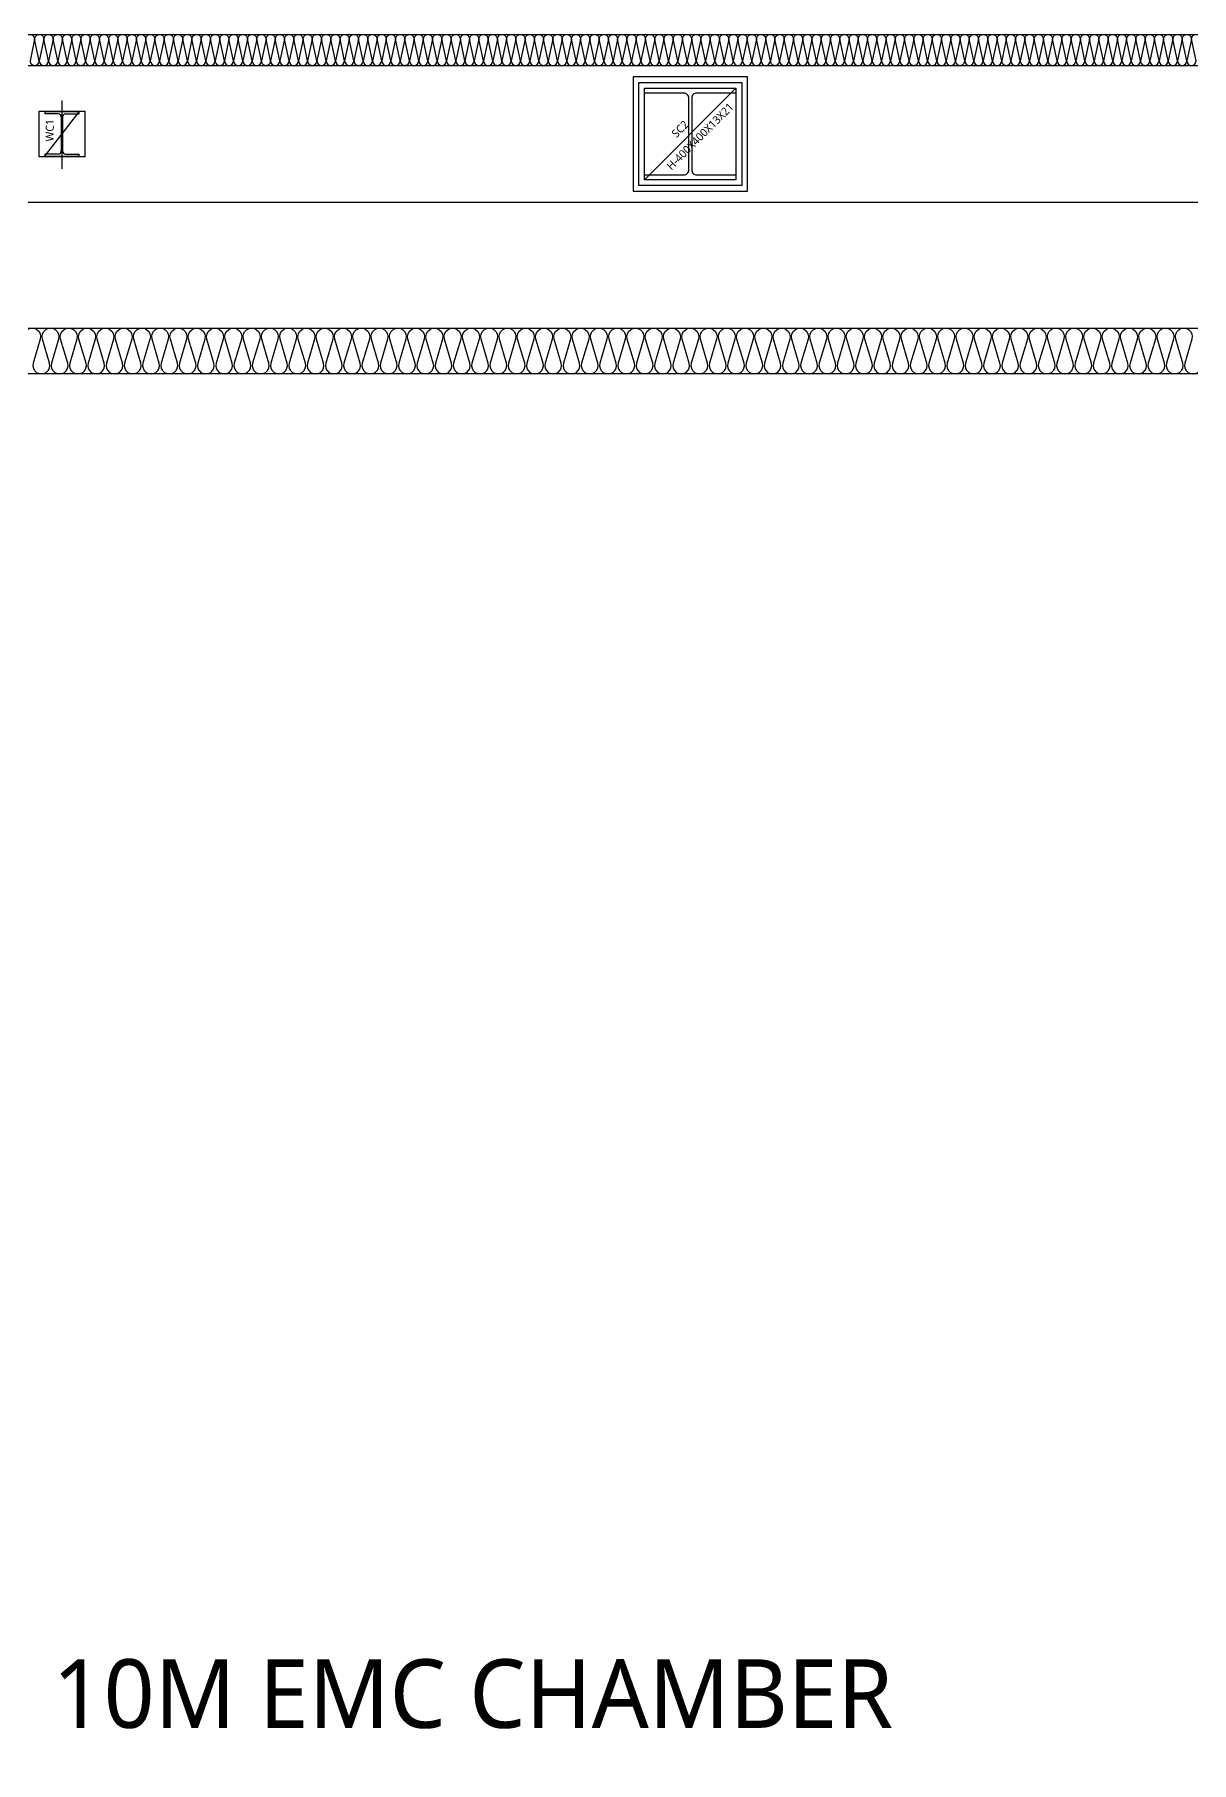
# Model space of a CAD drawing. Header units: millimetres. Extents: x 0 to 420500, y 0 to 297000.
# Drawn here: x 180899 to 185962, y 243629 to 251188 of the extents above; entities that cross this region are included whole.
import ezdxf
from ezdxf.enums import TextEntityAlignment as Align
from ezdxf.xclip import XClip

# ---------------------------------------------------------------- set-up
doc = ezdxf.new("R2010")
doc.units = ezdxf.units.MM
doc.header["$LTSCALE"] = 5000
doc.header["$XCLIPFRAME"] = 0
doc.layers.add('arch', color=8, linetype='Continuous')
doc.layers.add('TRAY', color=3, linetype='Continuous')
doc.layers.add('TXT-1', color=137, linetype='Continuous', plot=False)
doc.styles.add('스타일1', font='malgun.ttf')

# ---------------------------------------------------------------- blocks, each defined once
blk = doc.blocks.new('*U54')
at = {"color": 0}
for points in [[(-32958.1, 0, -0.414214), (-32973.1, 15), (-32958.1, 85, 1), (-32988.1, 85), (-32973.1, 15, -0.414214), (-32988.1, 0, 0.414214)], [(-32928.1, 0, -0.414214), (-32943.1, 15), (-32928.1, 85, 1), (-32958.1, 85), (-32943.1, 15, -0.414214), (-32958.1, 0, 0.414214)], [(-32898.1, 0, -0.414214), (-32913.1, 15), (-32898.1, 85, 1), (-32928.1, 85), (-32913.1, 15, -0.414214), (-32928.1, 0, 0.414214)], [(-32868.1, 0, -0.414214), (-32883.1, 15), (-32868.1, 85, 1), (-32898.1, 85), (-32883.1, 15, -0.414214), (-32898.1, 0, 0.414214)], [(-32838.1, 0, -0.414214), (-32853.1, 15), (-32838.1, 85, 1), (-32868.1, 85), (-32853.1, 15, -0.414214), (-32868.1, 0, 0.414214)], [(-32808.1, 0, -0.414214), (-32823.1, 15), (-32808.1, 85, 1), (-32838.1, 85), (-32823.1, 15, -0.414214), (-32838.1, 0, 0.414214)], [(-32778.1, 0, -0.414214), (-32793.1, 15), (-32778.1, 85, 1), (-32808.1, 85), (-32793.1, 15, -0.414214), (-32808.1, 0, 0.414214)], [(-32748.1, 0, -0.414214), (-32763.1, 15), (-32748.1, 85, 1), (-32778.1, 85), (-32763.1, 15, -0.414214), (-32778.1, 0, 0.414214)], [(-32718.1, 0, -0.414214), (-32733.1, 15), (-32718.1, 85, 1), (-32748.1, 85), (-32733.1, 15, -0.414214), (-32748.1, 0, 0.414214)], [(-32688.1, 0, -0.414214), (-32703.1, 15), (-32688.1, 85, 1), (-32718.1, 85), (-32703.1, 15, -0.414214), (-32718.1, 0, 0.414214)], [(-32658.1, 0, -0.414214), (-32673.1, 15), (-32658.1, 85, 1), (-32688.1, 85), (-32673.1, 15, -0.414214), (-32688.1, 0, 0.414214)], [(-32628.1, 0, -0.414214), (-32643.1, 15), (-32628.1, 85, 1), (-32658.1, 85), (-32643.1, 15, -0.414214), (-32658.1, 0, 0.414214)], [(-32598.1, 0, -0.414214), (-32613.1, 15), (-32598.1, 85, 1), (-32628.1, 85), (-32613.1, 15, -0.414214), (-32628.1, 0, 0.414214)], [(-32568.1, 0, -0.414214), (-32583.1, 15), (-32568.1, 85, 1), (-32598.1, 85), (-32583.1, 15, -0.414214), (-32598.1, 0, 0.414214)], [(-32538.1, 0, -0.414214), (-32553.1, 15), (-32538.1, 85, 1), (-32568.1, 85), (-32553.1, 15, -0.414214), (-32568.1, 0, 0.414214)], [(-32508.1, 0, -0.414214), (-32523.1, 15), (-32508.1, 85, 1), (-32538.1, 85), (-32523.1, 15, -0.414214), (-32538.1, 0, 0.414214)], [(-32478.1, 0, -0.414214), (-32493.1, 15), (-32478.1, 85, 1), (-32508.1, 85), (-32493.1, 15, -0.414214), (-32508.1, 0, 0.414214)], [(-32448.1, 0, -0.414214), (-32463.1, 15), (-32448.1, 85, 1), (-32478.1, 85), (-32463.1, 15, -0.414214), (-32478.1, 0, 0.414214)], [(-32418.1, 0, -0.414214), (-32433.1, 15), (-32418.1, 85, 1), (-32448.1, 85), (-32433.1, 15, -0.414214), (-32448.1, 0, 0.414214)], [(-32388.1, 0, -0.414214), (-32403.1, 15), (-32388.1, 85, 1), (-32418.1, 85), (-32403.1, 15, -0.414214), (-32418.1, 0, 0.414214)], [(-32358.1, 0, -0.414214), (-32373.1, 15), (-32358.1, 85, 1), (-32388.1, 85), (-32373.1, 15, -0.414214), (-32388.1, 0, 0.414214)], [(-32328.1, 0, -0.414214), (-32343.1, 15), (-32328.1, 85, 1), (-32358.1, 85), (-32343.1, 15, -0.414214), (-32358.1, 0, 0.414214)], [(-32298.1, 0, -0.414214), (-32313.1, 15), (-32298.1, 85, 1), (-32328.1, 85), (-32313.1, 15, -0.414214), (-32328.1, 0, 0.414214)], [(-32268.1, 0, -0.414214), (-32283.1, 15), (-32268.1, 85, 1), (-32298.1, 85), (-32283.1, 15, -0.414214), (-32298.1, 0, 0.414214)], [(-32238.1, 0, -0.414214), (-32253.1, 15), (-32238.1, 85, 1), (-32268.1, 85), (-32253.1, 15, -0.414214), (-32268.1, 0, 0.414214)], [(-32208.1, 0, -0.414214), (-32223.1, 15), (-32208.1, 85, 1), (-32238.1, 85), (-32223.1, 15, -0.414214), (-32238.1, 0, 0.414214)], [(-32178.1, 0, -0.414214), (-32193.1, 15), (-32178.1, 85, 1), (-32208.1, 85), (-32193.1, 15, -0.414214), (-32208.1, 0, 0.414214)], [(-32148.1, 0, -0.414214), (-32163.1, 15), (-32148.1, 85, 1), (-32178.1, 85), (-32163.1, 15, -0.414214), (-32178.1, 0, 0.414214)], [(-32118.1, 0, -0.414214), (-32133.1, 15), (-32118.1, 85, 1), (-32148.1, 85), (-32133.1, 15, -0.414214), (-32148.1, 0, 0.414214)], [(-32088.1, 0, -0.414214), (-32103.1, 15), (-32088.1, 85, 1), (-32118.1, 85), (-32103.1, 15, -0.414214), (-32118.1, 0, 0.414214)], [(-32058.1, 0, -0.414214), (-32073.1, 15), (-32058.1, 85, 1), (-32088.1, 85), (-32073.1, 15, -0.414214), (-32088.1, 0, 0.414214)], [(-32028.1, 0, -0.414214), (-32043.1, 15), (-32028.1, 85, 1), (-32058.1, 85), (-32043.1, 15, -0.414214), (-32058.1, 0, 0.414214)], [(-31998.1, 0, -0.414214), (-32013.1, 15), (-31998.1, 85, 1), (-32028.1, 85), (-32013.1, 15, -0.414214), (-32028.1, 0, 0.414214)], [(-31968.1, 0, -0.414214), (-31983.1, 15), (-31968.1, 85, 1), (-31998.1, 85), (-31983.1, 15, -0.414214), (-31998.1, 0, 0.414214)], [(-31938.1, 0, -0.414214), (-31953.1, 15), (-31938.1, 85, 1), (-31968.1, 85), (-31953.1, 15, -0.414214), (-31968.1, 0, 0.414214)], [(-31908.1, 0, -0.414214), (-31923.1, 15), (-31908.1, 85, 1), (-31938.1, 85), (-31923.1, 15, -0.414214), (-31938.1, 0, 0.414214)], [(-31878.1, 0, -0.414214), (-31893.1, 15), (-31878.1, 85, 1), (-31908.1, 85), (-31893.1, 15, -0.414214), (-31908.1, 0, 0.414214)], [(-31848.1, 0, -0.414214), (-31863.1, 15), (-31848.1, 85, 1), (-31878.1, 85), (-31863.1, 15, -0.414214), (-31878.1, 0, 0.414214)], [(-31818.1, 0, -0.414214), (-31833.1, 15), (-31818.1, 85, 1), (-31848.1, 85), (-31833.1, 15, -0.414214), (-31848.1, 0, 0.414214)], [(-31788.1, 0, -0.414214), (-31803.1, 15), (-31788.1, 85, 1), (-31818.1, 85), (-31803.1, 15, -0.414214), (-31818.1, 0, 0.414214)], [(-31758.1, 0, -0.414214), (-31773.1, 15), (-31758.1, 85, 1), (-31788.1, 85), (-31773.1, 15, -0.414214), (-31788.1, 0, 0.414214)], [(-31728.1, 0, -0.414214), (-31743.1, 15), (-31728.1, 85, 1), (-31758.1, 85), (-31743.1, 15, -0.414214), (-31758.1, 0, 0.414214)], [(-31698.1, 0, -0.414214), (-31713.1, 15), (-31698.1, 85, 1), (-31728.1, 85), (-31713.1, 15, -0.414214), (-31728.1, 0, 0.414214)], [(-31668.1, 0, -0.414214), (-31683.1, 15), (-31668.1, 85, 1), (-31698.1, 85), (-31683.1, 15, -0.414214), (-31698.1, 0, 0.414214)], [(-31638.1, 0, -0.414214), (-31653.1, 15), (-31638.1, 85, 1), (-31668.1, 85), (-31653.1, 15, -0.414214), (-31668.1, 0, 0.414214)], [(-31608.1, 0, -0.414214), (-31623.1, 15), (-31608.1, 85, 1), (-31638.1, 85), (-31623.1, 15, -0.414214), (-31638.1, 0, 0.414214)], [(-31578.1, 0, -0.414214), (-31593.1, 15), (-31578.1, 85, 1), (-31608.1, 85), (-31593.1, 15, -0.414214), (-31608.1, 0, 0.414214)], [(-31548.1, 0, -0.414214), (-31563.1, 15), (-31548.1, 85, 1), (-31578.1, 85), (-31563.1, 15, -0.414214), (-31578.1, 0, 0.414214)], [(-31518.1, 0, -0.414214), (-31533.1, 15), (-31518.1, 85, 1), (-31548.1, 85), (-31533.1, 15, -0.414214), (-31548.1, 0, 0.414214)], [(-31488.1, 0, -0.414214), (-31503.1, 15), (-31488.1, 85, 1), (-31518.1, 85), (-31503.1, 15, -0.414214), (-31518.1, 0, 0.414214)], [(-31458.1, 0, -0.414214), (-31473.1, 15), (-31458.1, 85, 1), (-31488.1, 85), (-31473.1, 15, -0.414214), (-31488.1, 0, 0.414214)], [(-31428.1, 0, -0.414214), (-31443.1, 15), (-31428.1, 85, 1), (-31458.1, 85), (-31443.1, 15, -0.414214), (-31458.1, 0, 0.414214)], [(-31398.1, 0, -0.414214), (-31413.1, 15), (-31398.1, 85, 1), (-31428.1, 85), (-31413.1, 15, -0.414214), (-31428.1, 0, 0.414214)], [(-31368.1, 0, -0.414214), (-31383.1, 15), (-31368.1, 85, 1), (-31398.1, 85), (-31383.1, 15, -0.414214), (-31398.1, 0, 0.414214)], [(-31338.1, 0, -0.414214), (-31353.1, 15), (-31338.1, 85, 1), (-31368.1, 85), (-31353.1, 15, -0.414214), (-31368.1, 0, 0.414214)], [(-31308.1, 0, -0.414214), (-31323.1, 15), (-31308.1, 85, 1), (-31338.1, 85), (-31323.1, 15, -0.414214), (-31338.1, 0, 0.414214)], [(-31278.1, 0, -0.414214), (-31293.1, 15), (-31278.1, 85, 1), (-31308.1, 85), (-31293.1, 15, -0.414214), (-31308.1, 0, 0.414214)], [(-31248.1, 0, -0.414214), (-31263.1, 15), (-31248.1, 85, 1), (-31278.1, 85), (-31263.1, 15, -0.414214), (-31278.1, 0, 0.414214)], [(-31218.1, 0, -0.414214), (-31233.1, 15), (-31218.1, 85, 1), (-31248.1, 85), (-31233.1, 15, -0.414214), (-31248.1, 0, 0.414214)], [(-31188.1, 0, -0.414214), (-31203.1, 15), (-31188.1, 85, 1), (-31218.1, 85), (-31203.1, 15, -0.414214), (-31218.1, 0, 0.414214)], [(-31158.1, 0, -0.414214), (-31173.1, 15), (-31158.1, 85, 1), (-31188.1, 85), (-31173.1, 15, -0.414214), (-31188.1, 0, 0.414214)], [(-31128.1, 0, -0.414214), (-31143.1, 15), (-31128.1, 85, 1), (-31158.1, 85), (-31143.1, 15, -0.414214), (-31158.1, 0, 0.414214)], [(-31098.1, 0, -0.414214), (-31113.1, 15), (-31098.1, 85, 1), (-31128.1, 85), (-31113.1, 15, -0.414214), (-31128.1, 0, 0.414214)], [(-31068.1, 0, -0.414214), (-31083.1, 15), (-31068.1, 85, 1), (-31098.1, 85), (-31083.1, 15, -0.414214), (-31098.1, 0, 0.414214)], [(-31038.1, 0, -0.414214), (-31053.1, 15), (-31038.1, 85, 1), (-31068.1, 85), (-31053.1, 15, -0.414214), (-31068.1, 0, 0.414214)], [(-31008.1, 0, -0.414214), (-31023.1, 15), (-31008.1, 85, 1), (-31038.1, 85), (-31023.1, 15, -0.414214), (-31038.1, 0, 0.414214)], [(-30978.1, 0, -0.414214), (-30993.1, 15), (-30978.1, 85, 1), (-31008.1, 85), (-30993.1, 15, -0.414214), (-31008.1, 0, 0.414214)], [(-30948.1, 0, -0.414214), (-30963.1, 15), (-30948.1, 85, 1), (-30978.1, 85), (-30963.1, 15, -0.414214), (-30978.1, 0, 0.414214)], [(-30918.1, 0, -0.414214), (-30933.1, 15), (-30918.1, 85, 1), (-30948.1, 85), (-30933.1, 15, -0.414214), (-30948.1, 0, 0.414214)], [(-30888.1, 0, -0.414214), (-30903.1, 15), (-30888.1, 85, 1), (-30918.1, 85), (-30903.1, 15, -0.414214), (-30918.1, 0, 0.414214)], [(-30858.1, 0, -0.414214), (-30873.1, 15), (-30858.1, 85, 1), (-30888.1, 85), (-30873.1, 15, -0.414214), (-30888.1, 0, 0.414214)], [(-30828.1, 0, -0.414214), (-30843.1, 15), (-30828.1, 85, 1), (-30858.1, 85), (-30843.1, 15, -0.414214), (-30858.1, 0, 0.414214)], [(-30798.1, 0, -0.414214), (-30813.1, 15), (-30798.1, 85, 1), (-30828.1, 85), (-30813.1, 15, -0.414214), (-30828.1, 0, 0.414214)], [(-30768.1, 0, -0.414214), (-30783.1, 15), (-30768.1, 85, 1), (-30798.1, 85), (-30783.1, 15, -0.414214), (-30798.1, 0, 0.414214)], [(-30738.1, 0, -0.414214), (-30753.1, 15), (-30738.1, 85, 1), (-30768.1, 85), (-30753.1, 15, -0.414214), (-30768.1, 0, 0.414214)], [(-30708.1, 0, -0.414214), (-30723.1, 15), (-30708.1, 85, 1), (-30738.1, 85), (-30723.1, 15, -0.414214), (-30738.1, 0, 0.414214)], [(-30678.1, 0, -0.414214), (-30693.1, 15), (-30678.1, 85, 1), (-30708.1, 85), (-30693.1, 15, -0.414214), (-30708.1, 0, 0.414214)], [(-30648.1, 0, -0.414214), (-30663.1, 15), (-30648.1, 85, 1), (-30678.1, 85), (-30663.1, 15, -0.414214), (-30678.1, 0, 0.414214)], [(-30618.1, 0, -0.414214), (-30633.1, 15), (-30618.1, 85, 1), (-30648.1, 85), (-30633.1, 15, -0.414214), (-30648.1, 0, 0.414214)], [(-30588.1, 0, -0.414214), (-30603.1, 15), (-30588.1, 85, 1), (-30618.1, 85), (-30603.1, 15, -0.414214), (-30618.1, 0, 0.414214)], [(-30558.1, 0, -0.414214), (-30573.1, 15), (-30558.1, 85, 1), (-30588.1, 85), (-30573.1, 15, -0.414214), (-30588.1, 0, 0.414214)], [(-30528.1, 0, -0.414214), (-30543.1, 15), (-30528.1, 85, 1), (-30558.1, 85), (-30543.1, 15, -0.414214), (-30558.1, 0, 0.414214)], [(-30498.1, 0, -0.414214), (-30513.1, 15), (-30498.1, 85, 1), (-30528.1, 85), (-30513.1, 15, -0.414214), (-30528.1, 0, 0.414214)], [(-30468.1, 0, -0.414214), (-30483.1, 15), (-30468.1, 85, 1), (-30498.1, 85), (-30483.1, 15, -0.414214), (-30498.1, 0, 0.414214)], [(-30438.1, 0, -0.414214), (-30453.1, 15), (-30438.1, 85, 1), (-30468.1, 85), (-30453.1, 15, -0.414214), (-30468.1, 0, 0.414214)], [(-30408.1, 0, -0.414214), (-30423.1, 15), (-30408.1, 85, 1), (-30438.1, 85), (-30423.1, 15, -0.414214), (-30438.1, 0, 0.414214)], [(-30378.1, 0, -0.414214), (-30393.1, 15), (-30378.1, 85, 1), (-30408.1, 85), (-30393.1, 15, -0.414214), (-30408.1, 0, 0.414214)], [(-30348.1, 0, -0.414214), (-30363.1, 15), (-30348.1, 85, 1), (-30378.1, 85), (-30363.1, 15, -0.414214), (-30378.1, 0, 0.414214)], [(-30318.1, 0, -0.414214), (-30333.1, 15), (-30318.1, 85, 1), (-30348.1, 85), (-30333.1, 15, -0.414214), (-30348.1, 0, 0.414214)], [(-30288.1, 0, -0.414214), (-30303.1, 15), (-30288.1, 85, 1), (-30318.1, 85), (-30303.1, 15, -0.414214), (-30318.1, 0, 0.414214)], [(-30258.1, 0, -0.414214), (-30273.1, 15), (-30258.1, 85, 1), (-30288.1, 85), (-30273.1, 15, -0.414214), (-30288.1, 0, 0.414214)], [(-30228.1, 0, -0.414214), (-30243.1, 15), (-30228.1, 85, 1), (-30258.1, 85), (-30243.1, 15, -0.414214), (-30258.1, 0, 0.414214)], [(-30198.1, 0, -0.414214), (-30213.1, 15), (-30198.1, 85, 1), (-30228.1, 85), (-30213.1, 15, -0.414214), (-30228.1, 0, 0.414214)], [(-30168.1, 0, -0.414214), (-30183.1, 15), (-30168.1, 85, 1), (-30198.1, 85), (-30183.1, 15, -0.414214), (-30198.1, 0, 0.414214)], [(-30138.1, 0, -0.414214), (-30153.1, 15), (-30138.1, 85, 1), (-30168.1, 85), (-30153.1, 15, -0.414214), (-30168.1, 0, 0.414214)], [(-30108.1, 0, -0.414214), (-30123.1, 15), (-30108.1, 85, 1), (-30138.1, 85), (-30123.1, 15, -0.414214), (-30138.1, 0, 0.414214)], [(-30078.1, 0, -0.414214), (-30093.1, 15), (-30078.1, 85, 1), (-30108.1, 85), (-30093.1, 15, -0.414214), (-30108.1, 0, 0.414214)], [(-30048.1, 0, -0.414214), (-30063.1, 15), (-30048.1, 85, 1), (-30078.1, 85), (-30063.1, 15, -0.414214), (-30078.1, 0, 0.414214)], [(-30018.1, 0, -0.414214), (-30033.1, 15), (-30018.1, 85, 1), (-30048.1, 85), (-30033.1, 15, -0.414214), (-30048.1, 0, 0.414214)], [(-29988.1, 0, -0.414214), (-30003.1, 15), (-29988.1, 85, 1), (-30018.1, 85), (-30003.1, 15, -0.414214), (-30018.1, 0, 0.414214)], [(-29958.1, 0, -0.414214), (-29973.1, 15), (-29958.1, 85, 1), (-29988.1, 85), (-29973.1, 15, -0.414214), (-29988.1, 0, 0.414214)], [(-29928.1, 0, -0.414214), (-29943.1, 15), (-29928.1, 85, 1), (-29958.1, 85), (-29943.1, 15, -0.414214), (-29958.1, 0, 0.414214)], [(-29898.1, 0, -0.414214), (-29913.1, 15), (-29898.1, 85, 1), (-29928.1, 85), (-29913.1, 15, -0.414214), (-29928.1, 0, 0.414214)], [(-29868.1, 0, -0.414214), (-29883.1, 15), (-29868.1, 85, 1), (-29898.1, 85), (-29883.1, 15, -0.414214), (-29898.1, 0, 0.414214)], [(-29838.1, 0, -0.414214), (-29853.1, 15), (-29838.1, 85, 1), (-29868.1, 85), (-29853.1, 15, -0.414214), (-29868.1, 0, 0.414214)], [(-29808.1, 0, -0.414214), (-29823.1, 15), (-29808.1, 85, 1), (-29838.1, 85), (-29823.1, 15, -0.414214), (-29838.1, 0, 0.414214)], [(-29778.1, 0, -0.414214), (-29793.1, 15), (-29778.1, 85, 1), (-29808.1, 85), (-29793.1, 15, -0.414214), (-29808.1, 0, 0.414214)], [(-29748.1, 0, -0.414214), (-29763.1, 15), (-29748.1, 85, 1), (-29778.1, 85), (-29763.1, 15, -0.414214), (-29778.1, 0, 0.414214)], [(-29718.1, 0, -0.414214), (-29733.1, 15), (-29718.1, 85, 1), (-29748.1, 85), (-29733.1, 15, -0.414214), (-29748.1, 0, 0.414214)], [(-29688.1, 0, -0.414214), (-29703.1, 15), (-29688.1, 85, 1), (-29718.1, 85), (-29703.1, 15, -0.414214), (-29718.1, 0, 0.414214)], [(-29658.1, 0, -0.414214), (-29673.1, 15), (-29658.1, 85, 1), (-29688.1, 85), (-29673.1, 15, -0.414214), (-29688.1, 0, 0.414214)], [(-29628.1, 0, -0.414214), (-29643.1, 15), (-29628.1, 85, 1), (-29658.1, 85), (-29643.1, 15, -0.414214), (-29658.1, 0, 0.414214)], [(-29598.1, 0, -0.414214), (-29613.1, 15), (-29598.1, 85, 1), (-29628.1, 85), (-29613.1, 15, -0.414214), (-29628.1, 0, 0.414214)], [(-29568.1, 0, -0.414214), (-29583.1, 15), (-29568.1, 85, 1), (-29598.1, 85), (-29583.1, 15, -0.414214), (-29598.1, 0, 0.414214)], [(-29538.1, 0, -0.414214), (-29553.1, 15), (-29538.1, 85, 1), (-29568.1, 85), (-29553.1, 15, -0.414214), (-29568.1, 0, 0.414214)], [(-29508.1, 0, -0.414214), (-29523.1, 15), (-29508.1, 85, 1), (-29538.1, 85), (-29523.1, 15, -0.414214), (-29538.1, 0, 0.414214)], [(-29478.1, 0, -0.414214), (-29493.1, 15), (-29478.1, 85, 1), (-29508.1, 85), (-29493.1, 15, -0.414214), (-29508.1, 0, 0.414214)], [(-29448.1, 0, -0.414214), (-29463.1, 15), (-29448.1, 85, 1), (-29478.1, 85), (-29463.1, 15, -0.414214), (-29478.1, 0, 0.414214)], [(-29418.1, 0, -0.414214), (-29433.1, 15), (-29418.1, 85, 1), (-29448.1, 85), (-29433.1, 15, -0.414214), (-29448.1, 0, 0.414214)], [(-29388.1, 0, -0.414214), (-29403.1, 15), (-29388.1, 85, 1), (-29418.1, 85), (-29403.1, 15, -0.414214), (-29418.1, 0, 0.414214)], [(-29358.1, 0, -0.414214), (-29373.1, 15), (-29358.1, 85, 1), (-29388.1, 85), (-29373.1, 15, -0.414214), (-29388.1, 0, 0.414214)], [(-29328.1, 0, -0.414214), (-29343.1, 15), (-29328.1, 85, 1), (-29358.1, 85), (-29343.1, 15, -0.414214), (-29358.1, 0, 0.414214)], [(-29298.1, 0, -0.414214), (-29313.1, 15), (-29298.1, 85, 1), (-29328.1, 85), (-29313.1, 15, -0.414214), (-29328.1, 0, 0.414214)], [(-29268.1, 0, -0.414214), (-29283.1, 15), (-29268.1, 85, 1), (-29298.1, 85), (-29283.1, 15, -0.414214), (-29298.1, 0, 0.414214)], [(-29238.1, 0, -0.414214), (-29253.1, 15), (-29238.1, 85, 1), (-29268.1, 85), (-29253.1, 15, -0.414214), (-29268.1, 0, 0.414214)], [(-29208.1, 0, -0.414214), (-29223.1, 15), (-29208.1, 85, 1), (-29238.1, 85), (-29223.1, 15, -0.414214), (-29238.1, 0, 0.414214)]]:
    blk.add_lwpolyline(points, format="xyb", dxfattribs=at)
blk = doc.blocks.new('S-SC2')
at = {"color": 0}
blk.add_line((-200, -200), (200, 200), dxfattribs=at)
for points in [[(-225, 225), (225, 225), (225, -225), (-225, -225)], [(-200, 200), (200, 200), (200, -200), (-200, -200)]]:
    blk.add_lwpolyline(points, close=True, dxfattribs=at)
blk.add_lwpolyline([(-200, -200), (-200, -179), (-28.5, -179, 0.414214), (-6.5, -157), (-6.5, 157, 0.414214), (-28.5, 179), (-200, 179), (-200, 200), (200, 200), (200, 179), (28.5, 179, 0.414214), (6.5, 157), (6.5, -157, 0.414214), (28.5, -179), (200, -179), (200, -200)], format="xyb", close=True, dxfattribs=at)
at = {"color": 0, "style": '스타일1'}
for s, p in [('H-400X400X13X21', (42.7, -10.5)), ('SC2', (-44.5, 22))]:
    blk.add_text(s, height=35, rotation=45, dxfattribs=at).set_placement(p, align=Align.MIDDLE_CENTER)
blk = doc.blocks.new('*U117')
at = {"color": 0}
for p, q in [((59, 185), (0, 185)), ((72, 172), (72, 22)), ((78, 172), (78, 22)), ((91, 185), (150, 185)), ((59, 9), (0, 9)), ((91, 9), (150, 9))]:
    blk.add_line(p, q, dxfattribs=at)
for points in [[(150, 185), (150, 194), (0, 194), (0, 185)], [(0, 9), (0, 0), (150, 0), (150, 9)]]:
    blk.add_lwpolyline(points, dxfattribs=at)
for centre, start, end in [((59, 172), 0, 90), ((91, 172), 90, 180), ((59, 22), 270, 0), ((91, 22), 180, 270)]:
    blk.add_arc(centre, 13, start, end, dxfattribs=at)
blk = doc.blocks.new('S-WC1')
at = {"color": 0}
for p, q in [((-75, -97), (75, 97)), ((0, 147), (0, -153))]:
    blk.add_line(p, q, dxfattribs=at)
blk.add_lwpolyline([(-100, 100), (100, 100), (100, -100), (-100, -100)], close=True, dxfattribs=at)
blk.add_blockref('*U117', (-75, -97), dxfattribs=at)
at = {"color": 0, "style": '스타일1'}
blk.add_text('WC1', height=35, rotation=90, dxfattribs=at).set_placement((-35.6, -32.3))
blk = doc.blocks.new('XR-PLAN', base_point=(461, 408.4))
at = {"layer": 'arch'}
for p, q in [((58870, 86335), (112935, 86335)), ((58855, 86200), (112800, 86200))]:
    blk.add_line(p, q, dxfattribs=at)
at = {"layer": 'arch', "ltscale": 3}
blk.add_lwpolyline([(102250, 85650), (102750, 85650), (102750, 86150), (102250, 86150)], close=True, dxfattribs=at)
at = {"layer": 'arch'}
blk.add_lwpolyline([(91200, 71675), (112200, 71675), (112200, 85600), (76200, 85600), (76200, 72600)], dxfattribs=at)
blk.add_lwpolyline([(99584.5, 85002.8, -1.337394), (99655.5, 85002.8), (99624.5, 84897.7, 1.337394), (99695.5, 84897.7), (99664.5, 85002.8, -1.337394), (99735.5, 85002.8), (99704.5, 84897.7, 1.337394), (99775.5, 84897.7), (99744.5, 85002.8, -1.337394), (99815.5, 85002.8), (99784.5, 84897.7, 1.337394), (99855.5, 84897.7), (99824.5, 85002.8, -1.337394), (99895.5, 85002.8), (99864.5, 84897.7, 1.337394), (99935.5, 84897.7), (99904.5, 85002.8, -1.337394), (99975.5, 85002.8), (99944.5, 84897.7, 1.337394), (100015.5, 84897.7), (99984.5, 85002.8, -1.337394), (100055.5, 85002.8), (100024.5, 84897.7, 1.337394), (100095.5, 84897.7), (100064.5, 85002.8, -1.337394), (100135.5, 85002.8), (100104.5, 84897.7, 1.337394), (100175.5, 84897.7), (100144.5, 85002.8, -1.337394), (100215.5, 85002.8), (100184.5, 84897.7, 1.337394), (100255.5, 84897.7), (100224.5, 85002.8, -1.337394), (100295.5, 85002.8), (100264.5, 84897.7, 1.337394), (100335.5, 84897.7), (100304.5, 85002.8, -1.337394), (100375.5, 85002.8), (100344.5, 84897.7, 1.337394), (100415.5, 84897.7), (100384.5, 85002.8, -1.337394), (100455.5, 85002.8), (100424.5, 84897.7, 1.337394), (100495.5, 84897.7), (100464.5, 85002.8, -1.337394), (100535.5, 85002.8), (100504.5, 84897.7, 1.337394), (100575.5, 84897.7), (100544.5, 85002.8, -1.337394), (100615.5, 85002.8), (100584.5, 84897.7, 1.337394), (100655.5, 84897.7), (100624.5, 85002.8, -1.337394), (100695.5, 85002.8), (100664.5, 84897.7, 1.337394), (100735.5, 84897.7), (100704.5, 85002.8, -1.337394), (100775.5, 85002.8), (100744.5, 84897.7, 1.337394), (100815.5, 84897.7), (100784.5, 85002.8, -1.337394), (100855.5, 85002.8), (100824.5, 84897.7, 1.337394), (100895.5, 84897.7), (100864.5, 85002.8, -1.337394), (100935.5, 85002.8), (100904.5, 84897.7, 1.337394), (100975.5, 84897.7), (100944.5, 85002.8, -1.337394), (101015.5, 85002.8), (100984.5, 84897.7, 1.337394), (101055.5, 84897.7), (101024.5, 85002.8, -1.337394), (101095.5, 85002.8), (101064.5, 84897.7, 1.337394), (101135.5, 84897.7), (101104.5, 85002.8, -1.337394), (101175.5, 85002.8), (101144.5, 84897.7, 1.337394), (101215.5, 84897.7), (101184.5, 85002.8, -1.337394), (101255.5, 85002.8), (101224.5, 84897.7, 1.337394), (101295.5, 84897.7), (101264.5, 85002.8, -1.337394), (101335.5, 85002.8), (101304.5, 84897.7, 1.337394), (101375.5, 84897.7), (101344.5, 85002.8, -1.337394), (101415.5, 85002.8), (101384.5, 84897.7, 1.337394), (101455.5, 84897.7), (101424.5, 85002.8, -1.337394), (101495.5, 85002.8), (101464.5, 84897.7, 1.337394), (101535.5, 84897.7), (101504.5, 85002.8, -1.337394), (101575.5, 85002.8), (101544.5, 84897.7, 1.337394), (101615.5, 84897.7), (101584.5, 85002.8, -1.337394), (101655.5, 85002.8), (101624.5, 84897.7, 1.337394), (101695.5, 84897.7), (101664.5, 85002.8, -1.337394), (101735.5, 85002.8), (101704.5, 84897.7, 1.337394), (101775.5, 84897.7), (101744.5, 85002.8, -1.337394), (101815.5, 85002.8), (101784.5, 84897.7, 1.337394), (101855.5, 84897.7), (101824.5, 85002.8, -1.337394), (101895.5, 85002.8), (101864.5, 84897.7, 1.337394), (101935.5, 84897.7), (101904.5, 85002.8, -1.337394), (101975.5, 85002.8), (101944.5, 84897.7, 1.337394), (102015.5, 84897.7), (101984.5, 85002.8, -1.337394), (102055.5, 85002.8), (102024.5, 84897.7, 1.337394), (102095.5, 84897.7), (102064.5, 85002.8, -1.337394), (102135.5, 85002.8), (102104.5, 84897.7, 1.337394), (102175.5, 84897.7), (102144.5, 85002.8, -1.337394), (102215.5, 85002.8), (102184.5, 84897.7, 1.337394), (102255.5, 84897.7), (102224.5, 85002.8, -1.337394), (102295.5, 85002.8), (102264.5, 84897.7, 1.337394), (102335.5, 84897.7), (102304.5, 85002.8, -1.337394), (102375.5, 85002.8), (102344.5, 84897.7, 1.337394), (102415.5, 84897.7), (102384.5, 85002.8, -1.337394), (102455.5, 85002.8), (102424.5, 84897.7, 1.337394), (102495.5, 84897.7), (102464.5, 85002.8, -1.337394), (102535.5, 85002.8), (102504.5, 84897.7, 1.337394), (102575.5, 84897.7), (102544.5, 85002.8, -1.337394), (102615.5, 85002.8), (102584.5, 84897.7, 1.337394), (102655.5, 84897.7), (102624.5, 85002.8, -1.337394), (102695.5, 85002.8), (102664.5, 84897.7, 1.337394), (102735.5, 84897.7), (102704.5, 85002.8, -1.337394), (102775.5, 85002.8), (102744.5, 84897.7, 1.337394), (102815.5, 84897.7), (102784.5, 85002.8, -1.337394), (102855.5, 85002.8), (102824.5, 84897.7, 1.337394), (102895.5, 84897.7), (102864.5, 85002.8, -1.337394), (102935.5, 85002.8), (102904.5, 84897.7, 1.337394), (102975.5, 84897.7), (102944.5, 85002.8, -1.337394), (103015.5, 85002.8), (102984.5, 84897.7, 1.337394), (103055.5, 84897.7), (103024.5, 85002.8, -1.337394), (103095.5, 85002.8), (103064.5, 84897.7, 1.337394), (103135.5, 84897.7), (103104.5, 85002.8, -1.337394), (103175.5, 85002.8), (103144.5, 84897.7, 1.337394), (103215.5, 84897.7), (103184.5, 85002.8, -1.337394), (103255.5, 85002.8), (103224.5, 84897.7, 1.337394), (103295.5, 84897.7), (103264.5, 85002.8, -1.337394), (103335.5, 85002.8), (103304.5, 84897.7, 1.337394), (103375.5, 84897.7), (103344.5, 85002.8, -1.337394), (103415.5, 85002.8), (103384.5, 84897.7, 1.337394), (103455.5, 84897.7), (103424.5, 85002.8, -1.337394), (103495.5, 85002.8), (103464.5, 84897.7, 1.337394), (103535.5, 84897.7), (103504.5, 85002.8, -1.337394), (103575.5, 85002.8), (103544.5, 84897.7, 1.337394), (103615.5, 84897.7), (103584.5, 85002.8, -1.337394), (103655.5, 85002.8), (103624.5, 84897.7, 1.337394), (103695.5, 84897.7), (103664.5, 85002.8, -1.337394), (103735.5, 85002.8), (103704.5, 84897.7, 1.337394), (103775.5, 84897.7), (103744.5, 85002.8, -1.337394), (103815.5, 85002.8), (103784.5, 84897.7, 1.337394), (103855.5, 84897.7), (103824.5, 85002.8, -1.337394), (103895.5, 85002.8), (103864.5, 84897.7, 1.337394), (103935.5, 84897.7), (103904.5, 85002.8, -1.337394), (103975.5, 85002.8), (103944.5, 84897.7, 1.337394), (104015.5, 84897.7), (103984.5, 85002.8, -1.337394), (104055.5, 85002.8), (104024.5, 84897.7, 1.337394), (104095.5, 84897.7), (104064.5, 85002.8, -1.337394), (104135.5, 85002.8), (104104.5, 84897.7, 1.337394), (104175.5, 84897.7), (104144.5, 85002.8, -1.337394), (104215.5, 85002.8), (104184.5, 84897.7, 1.337394), (104255.5, 84897.7), (104224.5, 85002.8, -1.337394), (104295.5, 85002.8), (104264.5, 84897.7, 1.337394), (104335.5, 84897.7), (104304.5, 85002.8, -1.337394), (104375.5, 85002.8), (104344.5, 84897.7, 1.337394), (104415.5, 84897.7), (104384.5, 85002.8, -1.337394), (104455.5, 85002.8), (104424.5, 84897.7, 1.337394), (104495.5, 84897.7), (104464.5, 85002.8, -1.337394), (104535.5, 85002.8), (104504.5, 84897.7, 1.337394), (104575.5, 84897.7), (104544.5, 85002.8, -1.337394), (104615.5, 85002.8), (104584.5, 84897.7, 1.337394), (104655.5, 84897.7), (104624.5, 85002.8, -1.337394), (104695.5, 85002.8), (104664.5, 84897.7, 1.337394), (104735.5, 84897.7)], format="xyb", dxfattribs=at)
blk.add_lwpolyline([(91700, 75258.3), (91900, 75258.3), (91900, 74050.3), (111700, 74050.3), (111700, 84850.3), (91900, 84850.3), (91900, 76458.3), (91700, 76458.3), (91700, 85050.3), (111900, 85050.3), (111900, 73850.3), (91700, 73850.3)], close=True, dxfattribs=at)
at = {"layer": 'arch', "xscale": 1.35, "yscale": 1.35, "zscale": 1.35, "rotation": 180}
blk.add_blockref('*U54', (60179.5, 86335), dxfattribs=at)
at = {"layer": 'arch'}
for name, p in [('S-SC2', (102500, 85900)), ('S-WC1', (99750, 85900))]:
    blk.add_blockref(name, p, dxfattribs=at)
at = {"layer": 'TXT-1', "style": '스타일1'}
blk.add_text('10M EMC CHAMBER', height=300, dxfattribs=at).set_placement((101548.2, 79077.6), align=Align.MIDDLE_CENTER)
blk = doc.blocks.new('XR-배치도', base_point=(461, 408.4))
ref = blk.add_blockref('XR-PLAN', (281310.6, 275110.5), dxfattribs=dict(rotation=47.15620461600879))
XClip(ref).set_block_clipping_path([(10268.6550578449, 25854.0591988688), (121697.9567652801, 114201.9318804346)])

msp = doc.modelspace()

# ---------------------------------------------------------------- block references
at = {"layer": 'TRAY'}
ref = msp.add_blockref('XR-배치도', (-310662.8, 184385.1), dxfattribs=dict(at, rotation=312.8437953840571))
XClip(ref).set_block_clipping_path([(355016.7243769546, 126994.5435289501), (152650.6807000034, 314675.0815890764), (386231.3503509208, 566532.8207304992), (588597.394027872, 378852.2826703729)])

doc.saveas('drawing.dxf')
